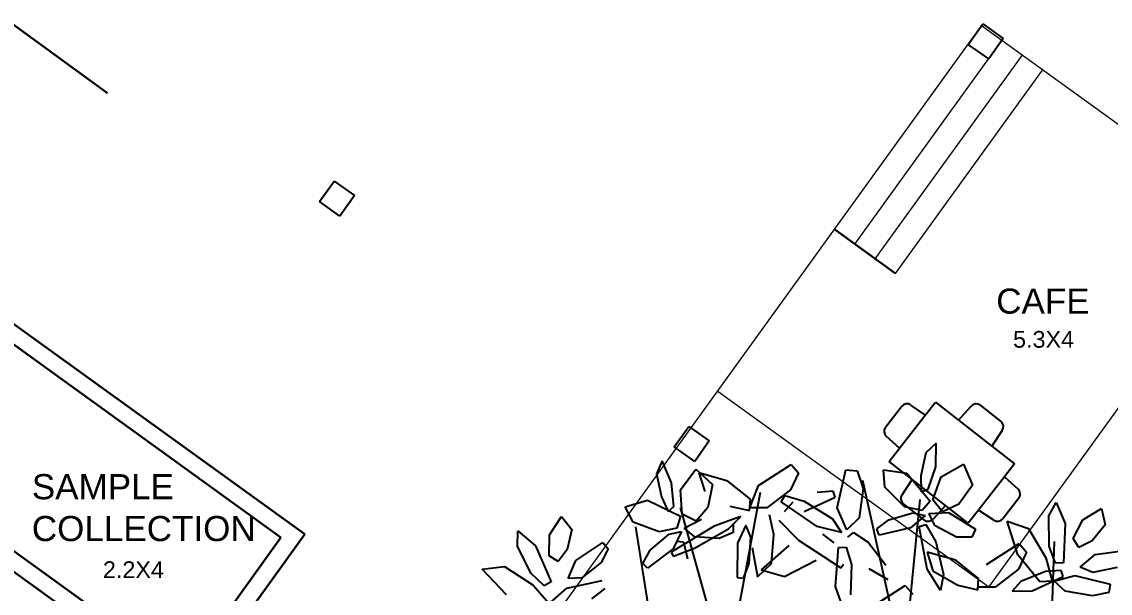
# Model space of a CAD drawing. Header units: metres. Extents: x 141303 to 146299, y 125960 to 127091.
# Drawn here: x 145985.33 to 145998.35, y 126174.76 to 126181.59 of the extents above; entities that cross this region are included whole.
import ezdxf

# ---------------------------------------------------------------- set-up
doc = ezdxf.new("R2010")
doc.units = ezdxf.units.M
doc.header["$MEASUREMENT"] = 0
for name, color, linetype, lineweight in [('ELEVATION', 7, 'Continuous', 20), ('LETTERING', 50, 'Continuous', 30), ('new column', 4, 'Continuous', 25), ('NVMI_WALL', 7, 'Continuous', 30), ('STAIR', 93, 'Continuous', 25)]:
    doc.layers.add(name, color=color, linetype=linetype, lineweight=lineweight)
doc.layers.add('FURNITURE', color=6, linetype='Continuous')
doc.layers.get('0').off()
doc.styles.get("Standard").update_dxf_attribs({"font": 'arial.ttf'})

# ---------------------------------------------------------------- blocks, each defined once
blk = doc.blocks.new('tree_plan2-flat-1')
at = {"color": 62}
for p, q in [((-5639.87, 2141.25), (-5644.56, 2136.92)), ((-5640.1, 2130.54), (-5639.87, 2141.25)), ((-5644.56, 2136.92), (-5646.76, 2126.65)), ((-5704.89, 2131.82), (-5701.57, 2127.99)), ((-5637.74, 2126.05), (-5627.67, 2131.75)), ((-5627.67, 2131.75), (-5623.61, 2122.41)), ((-5701.57, 2127.99), (-5705.16, 2120.37)), ((-5684.33, 2112.36), (-5680.43, 2129.32)), ((-5680.43, 2129.32), (-5675.38, 2128.91)), ((-5675.38, 2128.91), (-5672.6, 2120.97)), ((-5662.99, 2121.51), (-5663.46, 2129.3)), ((-5663.46, 2129.3), (-5653.02, 2127.84)), ((-5653.02, 2127.84), (-5642.56, 2115.29)), ((-5646.76, 2126.65), (-5646.64, 2119.39)), ((-5643.5, 2120.53), (-5640.1, 2130.54)), ((-5654.15, 2112.76), (-5662.99, 2121.51)), ((-5641.49, 2115.8), (-5637.74, 2126.05)), ((-5623.61, 2122.41), (-5629.74, 2113.88)), ((-5707.75, 2117.87), (-5699.15, 2115.36)), ((-5699.12, 2110.69), (-5685.19, 2117.08)), ((-5686.13, 2119.74), (-5693.19, 2119.26)), ((-5685.19, 2117.08), (-5686.13, 2119.74)), ((-5672.6, 2120.97), (-5674.52, 2107.8)), ((-5646.64, 2119.39), (-5643.5, 2120.53)), ((-5693.3, 2103.98), (-5709.35, 2115.11)), ((-5699.15, 2115.36), (-5686.43, 2107.37)), ((-5680.04, 2102.46), (-5684.33, 2112.36)), ((-5646.21, 2110.99), (-5654.15, 2112.76)), ((-5642.56, 2115.29), (-5646.21, 2110.99)), ((-5637.05, 2110.43), (-5641.49, 2115.8)), ((-5629.74, 2113.88), (-5637.05, 2110.43)), ((-5589.41, 2108.53), (-5586.16, 2114.58)), ((-5586.16, 2114.58), (-5582.09, 2105.1)), ((-5574.24, 2106.75), (-5565.87, 2111.76)), ((-5565.87, 2111.76), (-5564.18, 2104.47)), ((-5710.51, 2106.93), (-5701.61, 2097.92)), ((-5686.43, 2107.37), (-5682.39, 2101.34)), ((-5674.52, 2107.8), (-5680.04, 2102.46)), ((-5666.53, 2102.87), (-5661.11, 2106.89)), ((-5661.11, 2106.89), (-5650.45, 2110.04)), ((-5644.9, 2108.77), (-5651.45, 2103.33)), ((-5650.45, 2110.04), (-5644.9, 2108.77)), ((-5643.19, 2109.71), (-5634.46, 2110.14)), ((-5640.48, 2104.18), (-5643.19, 2109.71)), ((-5634.46, 2110.14), (-5622.35, 2102.61)), ((-5589.3, 2095.02), (-5589.41, 2108.53)), ((-5682.39, 2101.34), (-5693.3, 2103.98)), ((-5665.54, 2100.03), (-5666.53, 2102.87)), ((-5651.45, 2103.33), (-5665.54, 2100.03)), ((-5647.65, 2103.97), (-5644.58, 2104.82)), ((-5644, 2084.78), (-5647.65, 2103.97)), ((-5644.58, 2104.82), (-5640.2, 2097)), ((-5630.8, 2099.15), (-5640.48, 2104.18)), ((-5622.35, 2102.61), (-5623.96, 2099.01)), ((-5603.36, 2091.12), (-5608.13, 2106.18)), ((-5608.13, 2106.18), (-5598.65, 2102.94)), ((-5598.65, 2102.94), (-5590.79, 2089.7)), ((-5582.09, 2105.1), (-5582.93, 2087.52)), ((-5578.55, 2098.38), (-5574.24, 2106.75)), ((-5564.18, 2104.47), (-5570.02, 2097.37)), ((-5701.61, 2097.92), (-5682.72, 2085.49)), ((-5685.72, 2096.65), (-5690.68, 2100.49)), ((-5679.6, 2099.14), (-5677.01, 2101.31)), ((-5677.01, 2101.31), (-5670.42, 2096.95)), ((-5640.2, 2097), (-5636.72, 2082.39)), ((-5623.96, 2099.01), (-5630.8, 2099.15)), ((-5576, 2094.28), (-5578.55, 2098.38)), ((-5570.02, 2097.37), (-5576, 2094.28)), ((-5685.19, 2077.12), (-5683.73, 2094.64)), ((-5683.73, 2094.64), (-5680.35, 2094.69)), ((-5680.35, 2094.69), (-5677.99, 2086.89)), ((-5670.42, 2096.95), (-5662.49, 2086.56)), ((-5631.22, 2088.76), (-5644.07, 2092.4)), ((-5644.07, 2092.4), (-5641.48, 2084.05)), ((-5617.45, 2086.76), (-5602.79, 2096.13)), ((-5599.47, 2092.3), (-5603.06, 2084.68)), ((-5602.79, 2096.13), (-5599.47, 2092.3)), ((-5586.49, 2087.33), (-5589.3, 2095.02)), ((-5568.73, 2091.19), (-5554.35, 2093.15)), ((-5708.04, 2081.65), (-5693.8, 2088.87)), ((-5582.93, 2087.52), (-5586.49, 2087.33)), ((-5575.43, 2085.49), (-5568.73, 2091.19)), ((-5682.72, 2085.49), (-5681.51, 2087.16)), ((-5677.99, 2086.89), (-5678.39, 2073.39)), ((-5661.45, 2080.04), (-5670.04, 2085.07)), ((-5638.06, 2075.25), (-5644, 2084.78)), ((-5641.48, 2084.05), (-5630.27, 2077.57)), ((-5636.72, 2082.39), (-5638.06, 2075.25)), ((-5681.69, 2067.48), (-5685.19, 2077.12)), ((-5668.51, 2068.07), (-5653.84, 2077.44)), ((-5653.84, 2077.44), (-5650.52, 2073.61))]:
    blk.add_line(p, q, dxfattribs=at)
at = {"color": 60}
for p, q in [((-5762.66, 2133.56), (-5765.18, 2127.71)), ((-5758.51, 2123.69), (-5762.66, 2133.56)), ((-5719.56, 2122.45), (-5704.89, 2131.82)), ((-5765.18, 2127.71), (-5763.01, 2117.42)), ((-5754.52, 2120.54), (-5747.65, 2129.85)), ((-5747.65, 2129.85), (-5740.14, 2122.97)), ((-5733.32, 2124.45), (-5746.18, 2128.09)), ((-5746.18, 2128.09), (-5743.59, 2119.74)), ((-5757.55, 2113.16), (-5758.51, 2123.69)), ((-5740.14, 2122.97), (-5742.27, 2112.68)), ((-5723.1, 2116.24), (-5733.32, 2124.45)), ((-5723.44, 2112.38), (-5719.56, 2122.45)), ((-5763.01, 2117.42), (-5759.95, 2110.84)), ((-5753.79, 2109.66), (-5754.52, 2120.54)), ((-5705.16, 2120.37), (-5715.75, 2112.33)), ((-5709.35, 2115.11), (-5707.75, 2117.87)), ((-5779.34, 2113.06), (-5769.22, 2115.96)), ((-5775.75, 2106.13), (-5779.34, 2113.06)), ((-5769.22, 2115.96), (-5754.55, 2108.76)), ((-5759.95, 2110.84), (-5757.55, 2113.16)), ((-5742.27, 2112.68), (-5747.54, 2106.56)), ((-5732.37, 2113.25), (-5723.51, 2111.19)), ((-5723.51, 2111.19), (-5723.1, 2116.24)), ((-5715.75, 2112.33), (-5723.44, 2112.38)), ((-5704.13, 2114.9), (-5708.01, 2110.54)), ((-5813.18, 2100.58), (-5807.85, 2108.76)), ((-5807.85, 2108.76), (-5803.14, 2102.95)), ((-5754.55, 2108.76), (-5756.14, 2103.35)), ((-5747.54, 2106.56), (-5753.79, 2109.66)), ((-5752.86, 2103.4), (-5745.06, 2107.35)), ((-5727.42, 2108.48), (-5739.37, 2104.32)), ((-5733.08, 2103.05), (-5727.42, 2108.48)), ((-5712.68, 2100.4), (-5714.63, 2109.29)), ((-5827.6, 2095.53), (-5827.33, 2102.4)), ((-5827.33, 2102.4), (-5819.51, 2095.66)), ((-5803.14, 2102.95), (-5805.28, 2094.01)), ((-5764.11, 2101.73), (-5775.75, 2106.13)), ((-5756.14, 2103.35), (-5764.11, 2101.73)), ((-5739.37, 2104.32), (-5758.72, 2092.62)), ((-5748.13, 2099.46), (-5752.86, 2103.4)), ((-5748.2, 2094.42), (-5733.08, 2103.05)), ((-5730.94, 2105.39), (-5730.94, 2101.45)), ((-5725.23, 2104.68), (-5728.92, 2096.58)), ((-5722.97, 2099.29), (-5725.23, 2104.68)), ((-5813.39, 2091.18), (-5813.18, 2100.58)), ((-5801.41, 2089.02), (-5789.35, 2097.09)), ((-5789.35, 2097.09), (-5786.88, 2094.26)), ((-5768.08, 2093.54), (-5759.62, 2100.75)), ((-5759.62, 2100.75), (-5754.04, 2101.85)), ((-5754.04, 2101.85), (-5757.81, 2094.21)), ((-5756.48, 2097.61), (-5753.12, 2097.34)), ((-5753.12, 2097.34), (-5751.47, 2089.61)), ((-5737.25, 2098.79), (-5748.13, 2099.46)), ((-5730.94, 2101.45), (-5737.25, 2098.79)), ((-5723.73, 2087.55), (-5722.97, 2099.29)), ((-5713.71, 2087.49), (-5712.68, 2100.4)), ((-5821.57, 2083.44), (-5827.6, 2095.53)), ((-5819.51, 2095.66), (-5812.56, 2079.5)), ((-5805.28, 2094.01), (-5809.3, 2088.61)), ((-5786.88, 2094.26), (-5790.06, 2088.13)), ((-5771.4, 2087.66), (-5768.08, 2093.54)), ((-5757.81, 2094.21), (-5769.34, 2085.47)), ((-5758.72, 2092.62), (-5757.73, 2090.81)), ((-5757.73, 2090.81), (-5748.2, 2094.42)), ((-5728.92, 2096.58), (-5729.14, 2081.26)), ((-5722.38, 2094.73), (-5720.13, 2081.56)), ((-5706.02, 2095.46), (-5718.42, 2084.61)), ((-5809.3, 2088.61), (-5813.39, 2091.18)), ((-5804.93, 2080.96), (-5801.41, 2089.02)), ((-5790.06, 2088.13), (-5798.83, 2081.3)), ((-5769.34, 2085.47), (-5771.4, 2087.66)), ((-5726.34, 2080.97), (-5723.73, 2087.55)), ((-5720.13, 2081.56), (-5713.71, 2087.49)), ((-5843.4, 2085.22), (-5833.45, 2086.46)), ((-5832.5, 2073.77), (-5843.4, 2085.22)), ((-5833.45, 2086.46), (-5820.59, 2078.01)), ((-5815.68, 2077.77), (-5821.57, 2083.44)), ((-5718.42, 2084.61), (-5708.04, 2081.65)), ((-5820.59, 2078.01), (-5813.53, 2069.9)), ((-5812.56, 2079.5), (-5815.68, 2077.77)), ((-5805.51, 2076.66), (-5789.66, 2080.02)), ((-5798.83, 2081.3), (-5804.93, 2080.96)), ((-5729.14, 2081.26), (-5726.34, 2080.97)), ((-5812.76, 2070.27), (-5805.51, 2076.66)), ((-5788.46, 2076.46), (-5794.48, 2071.78))]:
    blk.add_line(p, q, dxfattribs=at)
at = {"color": 44}
for p, q in [((-5639.91, 1975.06), (-5672.85, 2124.6)), ((-5743.04, 1990.53), (-5718.69, 2119.45)), ((-5735.88, 2045.53), (-5754.5, 2112.57)), ((-5654.23, 2043.81), (-5647.07, 2116.01)), ((-5758.8, 2004.28), (-5774.56, 2103.98)), ((-5588.52, 2054.58), (-5586.91, 2097.1))]:
    blk.add_line(p, q, dxfattribs=at)
at = {"color": 64}
for p, q in [((-5621, 2080.56), (-5631.22, 2088.76)), ((-5593.63, 2078.99), (-5603.36, 2091.12)), ((-5590.79, 2089.7), (-5588, 2079.32)), ((-5603.06, 2084.68), (-5613.65, 2076.64)), ((-5591.09, 2083.57), (-5602.02, 2079.21)), ((-5584.03, 2084.05), (-5591.09, 2083.57)), ((-5583.09, 2081.39), (-5584.03, 2084.05)), ((-5569.79, 2083.12), (-5575.43, 2085.49)), ((-5558.92, 2085.41), (-5569.79, 2083.12)), ((-5630.27, 2077.57), (-5621.41, 2075.51)), ((-5621.41, 2075.51), (-5621, 2080.56)), ((-5602.02, 2079.21), (-5605.91, 2074.85)), ((-5597.01, 2075), (-5583.09, 2081.39)), ((-5588, 2079.32), (-5593.63, 2078.99)), ((-5587.15, 2079.31), (-5577.83, 2081.88)), ((-5582.28, 2074.89), (-5587.15, 2079.31)), ((-5577.83, 2081.88), (-5562.11, 2077.95)), ((-5562.11, 2077.95), (-5562.6, 2074.23)), ((-5613.65, 2076.64), (-5621.33, 2076.69)), ((-5605.91, 2074.85), (-5597.01, 2075)), ((-5570.06, 2072.66), (-5582.28, 2074.89)), ((-5562.6, 2074.23), (-5570.06, 2072.66))]:
    blk.add_line(p, q, dxfattribs=at)
blk = doc.blocks.new('MESA CUADRADA SET-03')
at = {"layer": 'FURNITURE'}
for p, q in [((-0.252, 0.453), (-0.236, 0.671)), ((-0.157, 0.746), (0.157, 0.746)), ((0.236, 0.671), (0.252, 0.453)), ((-0.597, 0.252), (-0.597, 0.453)), ((-0.597, 0.453), (-0.252, 0.453)), ((-0.252, 0.453), (0.252, 0.453)), ((0.252, 0.453), (0.603, 0.453)), ((0.603, 0.453), (0.603, 0.251)), ((-0.89, -0.157), (-0.89, 0.157)), ((-0.816, 0.236), (-0.597, 0.252)), ((-0.597, -0.252), (-0.597, 0.252)), ((0.603, 0.251), (0.603, -0.251)), ((0.603, 0.251), (0.816, 0.236)), ((0.89, 0.157), (0.89, -0.157)), ((-0.597, -0.252), (-0.816, -0.236)), ((-0.597, -0.447), (-0.597, -0.252)), ((0.816, -0.236), (0.603, -0.251)), ((0.603, -0.251), (0.603, -0.447)), ((-0.252, -0.447), (-0.597, -0.447)), ((0.252, -0.447), (-0.252, -0.447)), ((-0.236, -0.671), (-0.252, -0.447)), ((0.252, -0.447), (0.236, -0.671)), ((0.603, -0.447), (0.252, -0.447)), ((0.157, -0.746), (-0.157, -0.746))]:
    blk.add_line(p, q, dxfattribs=at)
for centre, start, end in [((-0.157, 0.666), 90, 175.9667), ((0.157, 0.666), 4.0333, 90), ((-0.81, 0.157), 94.0333, 180), ((0.81, 0.157), 0, 85.9667), ((-0.81, -0.157), 180, 265.9667), ((0.81, -0.157), 274.0333, 0), ((-0.157, -0.666), 184.0333, 270), ((0.157, -0.666), 270, 355.9667)]:
    blk.add_arc(centre, 0.08, start, end, dxfattribs=at)

msp = doc.modelspace()

# ---------------------------------------------------------------- linework, layer by layer
at = {"layer": 'ELEVATION'}
for p, q in [((145985.83366, 126166.3505), (145996.81331, 126181.53621)), ((146005.38402, 126175.35865), (145996.81331, 126181.53621)), ((145996.90078, 126174.83029), (146000.05479, 126179.19254)), ((145996.90078, 126174.83029), (145993.6623, 126177.16451))]:
    msp.add_line(p, q, dxfattribs=at)
at = {"layer": 'new column'}
for p, q in [((145996.65437, 126181.31623), (145996.82831, 126181.56066)), ((145996.82831, 126181.56066), (145997.07274, 126181.38672)), ((145996.8988, 126181.14229), (145996.65437, 126181.31623)), ((145997.07274, 126181.38672), (145996.8988, 126181.14229)), ((145988.89495, 126179.43837), (145989.06889, 126179.6828)), ((145989.06889, 126179.6828), (145989.31332, 126179.50886)), ((145989.31332, 126179.50886), (145989.13938, 126179.26443)), ((145989.13938, 126179.26443), (145988.89495, 126179.43837)), ((145993.1377, 126176.50748), (145993.31163, 126176.75191)), ((145993.31163, 126176.75191), (145993.55606, 126176.57797)), ((145993.55606, 126176.57797), (145993.38212, 126176.33355)), ((145993.38212, 126176.33355), (145993.1377, 126176.50748))]:
    msp.add_line(p, q, dxfattribs=at)
at = {"layer": 'NVMI_WALL'}
for p, q in [((145983.28157, 126182.96009), (145986.36097, 126180.7336)), ((145995.78567, 126178.57885), (145995.05915, 126179.10251)), ((145985.15167, 126178.03701), (145988.72111, 126175.46424)), ((145985.03449, 126177.87493), (145988.4334, 126175.42508)), ((145983.74547, 126176.09212), (145987.14702, 126173.64036)), ((145984.02106, 126176.14002), (145987.26396, 126173.80261)), ((145988.55886, 126175.58119), (145988.55904, 126175.58142)), ((145976.955, 126159.19081), (145988.72111, 126175.46424)), ((145987.26396, 126173.80261), (145988.4334, 126175.42508))]:
    msp.add_line(p, q, dxfattribs=at)
at = {"layer": 'STAIR', "lineweight": 0}
for p, q in [((145995.29893, 126178.92968), (145997.05642, 126181.36044)), ((145995.5423, 126178.75427), (145997.29953, 126181.18466)), ((145995.78567, 126178.57885), (145997.54265, 126181.00889))]:
    msp.add_line(p, q, dxfattribs=at)

# ---------------------------------------------------------------- block references
at = {"layer": 'FURNITURE', "rotation": 142.0054175784383}
msp.add_blockref('MESA CUADRADA SET-03', (145996.46109, 126176.31891), dxfattribs=at)
at = {"layer": 'FURNITURE', "xscale": 0.02669279961569372, "yscale": 0.02669279961569372, "zscale": 0.02669279961569372, "rotation": 0.1239649030491441}
msp.add_blockref('tree_plan2-flat-1', (146146.93766, 126119.72307), dxfattribs=at)

# ---------------------------------------------------------------- texts
at = {"layer": 'LETTERING', "attachment_point": 1}
for s, width, gutter_width, insert, char_height in [('CAFE', 9.1360509, 1.5, (145996.98824, 126178.39859), 0.3), ('5.3X4', 1.1233286, 1, (145997.18966, 126177.89199), 0.2), ('SAMPLE COLLECTION', 3.4198016, 1.5, (145985.45442, 126176.18155), 0.3), ('2.2X4', 0.5025234, 1, (145986.30476, 126175.14015), 0.2)]:
    msp.add_mtext_dynamic_manual_height_columns(s, width=width, gutter_width=gutter_width, heights=[0], dxfattribs=dict(at, insert=insert, char_height=char_height))

doc.saveas('drawing.dxf')
